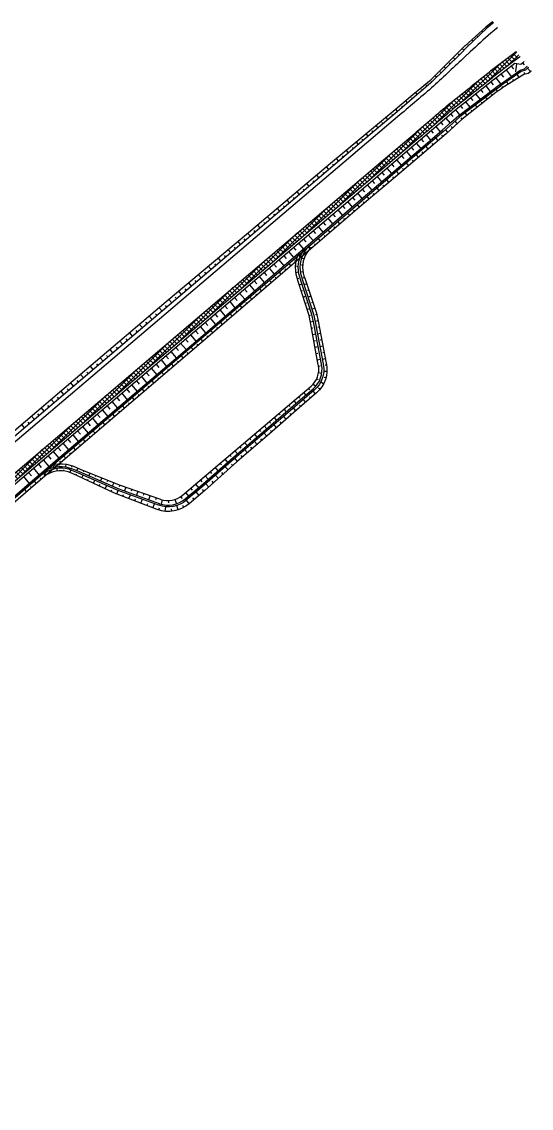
# Model space of a CAD drawing. Header units: metres. Extents: x 2302534 to 2308412, y 452340 to 454783.
# Drawn here: x 2308292.9 to 2308411.6, y 454530.3 to 454783.4 of the extents above; entities that cross this region are included whole.
import ezdxf

# ---------------------------------------------------------------- set-up
doc = ezdxf.new("R2010")
doc.units = ezdxf.units.M
doc.layers.add('АД_серый', color=250, linetype='Continuous')
doc.layers.add('ГП_АД том 3.2.6', color=250, linetype='Continuous', lineweight=40)

# ---------------------------------------------------------------- blocks, each defined once
blk = doc.blocks.new('АД 3.2.6')
at = {"layer": 'АД_серый'}
h = blk.add_hatch(dxfattribs=at)
h.set_pattern_fill('ANSI37', color=256, scale=0.25)
h.set_pattern_definition([(45, (-2306981.54755, -453219.10406), (-0.56126600757, 0.56126600757), []), (135, (-2306981.54755, -453219.10406), (-0.56126600757, -0.56126600757), [])])
edge = h.paths.add_edge_path()
edge.add_line((1447.45, 1552.31), (1448.99, 1553.5))
edge.add_line((1448.99, 1553.5), (1448.07, 1554.68))
edge.add_line((1448.07, 1554.68), (1446.52, 1553.48))
edge.add_arc((1539.26, 1427.4), 156.52, 126.3388, 128.5977)
edge.add_line((1441.62, 1549.73), (1440.29, 1548.66))
edge.add_line((1440.29, 1548.66), (1432.44, 1542.43))
edge.add_line((1432.44, 1542.43), (1424.53, 1535.68))
edge.add_line((1424.53, 1535.68), (1399.62, 1514.54))
edge.add_line((1399.62, 1514.54), (1338.63, 1462.78))
edge.add_line((1338.63, 1462.78), (1277.63, 1411.02))
edge.add_arc((2570.05, -111.7), 1997.25, 130.3233, 132.47511)
edge.add_line((1221.37, 1361.42), (1158.76, 1304.09))
edge.add_line((1158.76, 1304.09), (1121.88, 1270.33))
edge.add_line((1121.88, 1270.33), (1072.46, 1225.09))
edge.add_line((1072.46, 1225.09), (1074.58, 1224.99))
edge.add_line((1074.58, 1224.99), (1122.89, 1269.22))
edge.add_line((1122.89, 1269.22), (1159.77, 1302.99))
edge.add_line((1159.77, 1302.99), (1222.38, 1360.31))
edge.add_arc((2570.05, -111.7), 1995.75, 130.3233, 132.47511, ccw=False)
edge.add_line((1278.6, 1409.87), (1339.6, 1461.64))
edge.add_line((1339.6, 1461.64), (1400.59, 1513.4))
edge.add_line((1400.59, 1513.4), (1433.38, 1541.22))
edge.add_line((1433.38, 1541.22), (1441.27, 1547.53))
edge.add_line((1441.27, 1547.53), (1442.57, 1548.57))
edge.add_arc((1539.19, 1427.5), 154.9, 126.3155, 128.5929, ccw=False)
for p, q in [((1442.5, 1561.1, 138.74), (1442.31, 1561.34, 138.74)), ((1440.24, 1559.13, 138.74), (1439.96, 1559.42, 138.74)), ((1441.33, 1560.16, 138.74), (1441.22, 1560.3, 138.74)), ((1436.98, 1556.03, 138.74), (1436.81, 1556.21, 138.74)), ((1438.07, 1557.06, 138.74), (1437.75, 1557.4, 138.74)), ((1439.15, 1558.09, 138.74), (1439.01, 1558.25, 138.74)), ((1434.84, 1553.92, 138.74), (1434.65, 1554.12, 138.74)), ((1435.91, 1554.98, 138.74), (1435.53, 1555.35, 138.74)), ((1431.64, 1550.76, 138.74), (1431.26, 1551.14, 138.74)), ((1432.71, 1551.81, 138.74), (1432.52, 1552.01, 138.74)), ((1433.78, 1552.87, 138.74), (1433.39, 1553.25, 138.74)), ((1446.93, 1551.28, 143.12), (1447.43, 1550.61, 143.12)), ((1448.2, 1551.86, 143.12), (1447.94, 1549.95, 143.12)), ((1449.58, 1552.06, 143.12), (1449.99, 1551.53, 143.12)), ((1429.51, 1548.65, 138.74), (1429.13, 1549.03, 138.74)), ((1430.58, 1549.7, 138.74), (1430.39, 1549.89, 138.74)), ((1444.54, 1549.45, 143.12), (1445.11, 1548.71, 143.12)), ((1445.74, 1550.36, 143.12), (1446.9, 1548.84, 143.12)), ((1448.8, 1548.63, 138.81), (1448.34, 1549.36, 138.81)), ((1450.1, 1549.35, 138.81), (1450, 1549.79, 138.81)), ((1451.41, 1549.98, 138.81), (1450.73, 1550.76, 138.81)), ((1427.32, 1546.6, 138.74), (1426.97, 1547.01, 138.74)), ((1428.44, 1547.59, 138.74), (1428.26, 1547.78, 138.74)), ((1441, 1546.68, 143.12), (1442.07, 1545.34, 143.12)), ((1442.18, 1547.61, 143.12), (1442.72, 1546.93, 143.12)), ((1443.35, 1548.54, 143.12), (1444.45, 1547.11, 143.12)), ((1444.99, 1546.22, 138.81), (1444.82, 1546.49, 138.81)), ((1446.26, 1547.03, 138.81), (1445.88, 1547.63, 138.81)), ((1447.53, 1547.83, 138.81), (1447.32, 1548.16, 138.81)), ((1423.9, 1543.68, 138.74), (1423.71, 1543.9, 138.74)), ((1425.04, 1544.65, 138.74), (1424.68, 1545.08, 138.74)), ((1426.18, 1545.63, 138.74), (1426, 1545.83, 138.74)), ((1437.48, 1543.88, 143.12), (1437.98, 1543.25, 143.12)), ((1438.65, 1544.81, 143.12), (1439.68, 1543.52, 143.12)), ((1439.83, 1545.74, 143.12), (1440.35, 1545.09, 143.12)), ((1441.37, 1543.56, 138.81), (1441, 1544.03, 138.81)), ((1442.54, 1544.49, 138.81), (1442.37, 1544.72, 138.81)), ((1443.74, 1545.4, 138.81), (1443.43, 1545.87, 138.81)), ((1420.47, 1540.76, 138.74), (1420.07, 1541.23, 138.74)), ((1421.61, 1541.73, 138.74), (1421.42, 1541.96, 138.74)), ((1422.76, 1542.71, 138.74), (1422.38, 1543.15, 138.74)), ((1433.95, 1541.08, 143.12), (1434.9, 1539.89, 143.12)), ((1435.13, 1542.01, 143.12), (1435.61, 1541.41, 143.12)), ((1436.3, 1542.95, 143.12), (1437.29, 1541.71, 143.12)), ((1437.84, 1540.77, 138.81), (1437.63, 1541.03, 138.81)), ((1439.02, 1541.7, 138.81), (1438.61, 1542.21, 138.81)), ((1440.19, 1542.63, 138.81), (1440, 1542.87, 138.81)), ((1418.18, 1538.82, 138.74), (1417.77, 1539.31, 138.74)), ((1419.33, 1539.79, 138.74), (1419.12, 1540.03, 138.74)), ((1431.67, 1539.14, 143.12), (1432.68, 1537.96, 143.12)), ((1432.81, 1540.11, 143.12), (1433.31, 1539.53, 143.12)), ((1435.49, 1538.9, 138.81), (1435.26, 1539.19, 138.81)), ((1436.67, 1539.83, 138.81), (1436.22, 1540.39, 138.81)), ((1414.75, 1535.91, 138.74), (1414.53, 1536.17, 138.74)), ((1415.9, 1536.88, 138.74), (1415.46, 1537.39, 138.74)), ((1417.04, 1537.85, 138.74), (1416.83, 1538.1, 138.74)), ((1428.25, 1536.22, 143.12), (1428.76, 1535.61, 143.12)), ((1429.39, 1537.19, 143.12), (1430.42, 1535.98, 143.12)), ((1430.53, 1538.16, 143.12), (1431.04, 1537.56, 143.12)), ((1432.17, 1535.87, 138.81), (1431.61, 1536.48, 138.81)), ((1433.28, 1536.88, 138.81), (1433.01, 1537.18, 138.81)), ((1434.38, 1537.89, 138.81), (1433.86, 1538.46, 138.81)), ((1411.32, 1533, 138.74), (1410.85, 1533.56, 138.74)), ((1412.47, 1533.97, 138.74), (1412.23, 1534.24, 138.74)), ((1413.61, 1534.94, 138.74), (1413.15, 1535.47, 138.74)), ((1425.96, 1534.27, 143.12), (1426.48, 1533.66, 143.12)), ((1427.1, 1535.24, 143.12), (1428.14, 1534.03, 143.12)), ((1429.89, 1533.91, 138.81), (1429.36, 1534.55, 138.81)), ((1431.04, 1534.88, 138.81), (1430.77, 1535.2, 138.81)), ((1409.03, 1531.06, 138.74), (1408.54, 1531.64, 138.74)), ((1410.18, 1532.03, 138.74), (1409.94, 1532.31, 138.74)), ((1422.53, 1531.36, 143.12), (1423.57, 1530.13, 143.12)), ((1423.67, 1532.33, 143.12), (1424.19, 1531.72, 143.12)), ((1424.82, 1533.3, 143.12), (1425.85, 1532.08, 143.12)), ((1426.46, 1531, 138.81), (1426.2, 1531.31, 138.81)), ((1427.61, 1531.97, 138.81), (1427.08, 1532.6, 138.81)), ((1428.75, 1532.94, 138.81), (1428.48, 1533.26, 138.81)), ((1405.6, 1528.14, 138.74), (1405.34, 1528.45, 138.74)), ((1406.75, 1529.11, 138.74), (1406.24, 1529.72, 138.74)), ((1407.89, 1530.09, 138.74), (1407.64, 1530.38, 138.74)), ((1419.1, 1528.45, 143.12), (1419.62, 1527.83, 143.12)), ((1420.24, 1529.42, 143.12), (1421.29, 1528.19, 143.12)), ((1421.39, 1530.39, 143.12), (1421.91, 1529.77, 143.12)), ((1423.03, 1528.09, 138.81), (1422.51, 1528.7, 138.81)), ((1424.17, 1529.06, 138.81), (1423.91, 1529.37, 138.81)), ((1425.32, 1530.03, 138.81), (1424.79, 1530.65, 138.81)), ((1402.17, 1525.23, 138.74), (1401.64, 1525.86, 138.74)), ((1403.32, 1526.2, 138.74), (1403.05, 1526.51, 138.74)), ((1404.46, 1527.17, 138.74), (1403.93, 1527.79, 138.74)), ((1416.81, 1526.51, 143.12), (1417.34, 1525.89, 143.12)), ((1417.96, 1527.48, 143.12), (1419.01, 1526.24, 143.12)), ((1420.74, 1526.15, 138.81), (1420.23, 1526.76, 138.81)), ((1421.88, 1527.12, 138.81), (1421.63, 1527.43, 138.81)), ((1399.89, 1523.29, 138.74), (1399.35, 1523.92, 138.74)), ((1401.03, 1524.26, 138.74), (1400.76, 1524.57, 138.74)), ((1413.38, 1523.6, 143.12), (1414.44, 1522.34, 143.12)), ((1414.52, 1524.57, 143.12), (1415.05, 1523.94, 143.12)), ((1415.67, 1525.54, 143.12), (1416.72, 1524.29, 143.12)), ((1417.31, 1523.25, 138.81), (1417.06, 1523.54, 138.81)), ((1418.45, 1524.22, 138.81), (1417.95, 1524.81, 138.81)), ((1419.59, 1525.19, 138.81), (1419.34, 1525.48, 138.81)), ((1397.6, 1521.35, 138.74), (1397.06, 1521.98, 138.74)), ((1398.74, 1522.32, 138.74), (1398.47, 1522.64, 138.74)), ((1411.09, 1521.65, 143.12), (1412.16, 1520.4, 143.12)), ((1412.24, 1522.63, 143.12), (1412.77, 1522, 143.12)), ((1413.87, 1520.34, 138.81), (1413.38, 1520.91, 138.81)), ((1415.02, 1521.31, 138.81), (1414.77, 1521.6, 138.81)), ((1416.16, 1522.28, 138.81), (1415.67, 1522.86, 138.81)), ((1394.17, 1518.44, 138.74), (1393.9, 1518.76, 138.74)), ((1395.31, 1519.41, 138.74), (1394.77, 1520.05, 138.74)), ((1396.45, 1520.38, 138.74), (1396.18, 1520.7, 138.74)), ((1407.66, 1518.74, 143.12), (1408.2, 1518.1, 143.12)), ((1408.81, 1519.71, 143.12), (1409.88, 1518.44, 143.12)), ((1409.95, 1520.68, 143.12), (1410.49, 1520.05, 143.12)), ((1411.59, 1518.39, 138.81), (1411.1, 1518.96, 138.81)), ((1412.73, 1519.37, 138.81), (1412.48, 1519.66, 138.81)), ((1390.74, 1515.53, 138.74), (1390.19, 1516.17, 138.74)), ((1391.88, 1516.5, 138.74), (1391.61, 1516.82, 138.74)), ((1393.02, 1517.47, 138.74), (1392.48, 1518.11, 138.74)), ((1404.23, 1515.83, 143.12), (1405.33, 1514.54, 143.12)), ((1405.37, 1516.8, 143.12), (1405.92, 1516.16, 143.12)), ((1406.52, 1517.77, 143.12), (1407.61, 1516.49, 143.12)), ((1408.17, 1515.47, 138.81), (1407.93, 1515.75, 138.81)), ((1409.31, 1516.45, 138.81), (1408.82, 1517.01, 138.81)), ((1410.45, 1517.42, 138.81), (1410.2, 1517.7, 138.81)), ((1388.45, 1513.59, 138.74), (1387.9, 1514.24, 138.74)), ((1389.59, 1514.56, 138.74), (1389.32, 1514.88, 138.74)), ((1401.94, 1513.89, 143.12), (1403.05, 1512.58, 143.12)), ((1403.09, 1514.86, 143.12), (1403.64, 1514.21, 143.12)), ((1405.89, 1513.52, 138.81), (1405.65, 1513.8, 138.81)), ((1407.03, 1514.5, 138.81), (1406.55, 1515.05, 138.81)), ((1385.02, 1510.67, 138.74), (1384.74, 1511.01, 138.74)), ((1386.16, 1511.64, 138.74), (1385.6, 1512.3, 138.74)), ((1387.3, 1512.61, 138.74), (1387.03, 1512.94, 138.74)), ((1398.51, 1510.98, 143.12), (1399.08, 1510.31, 143.12)), ((1399.66, 1511.95, 143.12), (1400.78, 1510.63, 143.12)), ((1400.8, 1512.92, 143.12), (1401.36, 1512.26, 143.12)), ((1402.46, 1510.6, 138.81), (1402, 1511.15, 138.81)), ((1403.6, 1511.57, 138.81), (1403.37, 1511.85, 138.81)), ((1404.75, 1512.55, 138.81), (1404.27, 1513.1, 138.81)), ((1381.59, 1507.76, 138.74), (1381, 1508.45, 138.74)), ((1382.73, 1508.73, 138.74), (1382.44, 1509.07, 138.74)), ((1383.87, 1509.7, 138.74), (1383.3, 1510.38, 138.74)), ((1396.23, 1509.04, 143.12), (1396.79, 1508.37, 143.12)), ((1397.37, 1510.01, 143.12), (1398.5, 1508.67, 143.12)), ((1398.52, 1508.69, 141.03), (1398.68, 1508.57, 141.03)), ((1400.18, 1508.65, 138.81), (1399.72, 1509.19, 138.81)), ((1400.19, 1508.88), (1399.82, 1509.28)), ((1401.32, 1509.62, 138.81), (1401.09, 1509.9, 138.81)), ((1379.3, 1505.82, 138.74), (1378.7, 1506.53, 138.74)), ((1380.44, 1506.79, 138.74), (1380.15, 1507.14, 138.74)), ((1392.79, 1506.13, 143.12), (1393.95, 1504.76, 143.12)), ((1393.94, 1507.1, 143.12), (1394.51, 1506.42, 143.12)), ((1395.08, 1508.07, 143.12), (1396.23, 1506.72, 143.12)), ((1396.76, 1505.72, 138.81), (1396.53, 1505.99, 138.81)), ((1396.94, 1506.21, 141.03), (1397.54, 1506.1, 141.03)), ((1397.9, 1506.7, 138.81), (1397.44, 1507.24, 138.81)), ((1397.45, 1507.62, 141.03), (1397.72, 1507.5, 141.03)), ((1398.65, 1506.35, 139.56), (1398.08, 1506.52, 139.56)), ((1399.04, 1507.67, 138.81), (1398.81, 1507.94, 138.81)), ((1399.28, 1507.71, 139.56), (1399.02, 1507.85, 139.56)), ((1375.87, 1502.91, 138.74), (1375.55, 1503.28, 138.74)), ((1377.01, 1503.88, 138.74), (1376.39, 1504.61, 138.74)), ((1378.16, 1504.85, 138.74), (1377.85, 1505.21, 138.74)), ((1389.36, 1503.21, 143.12), (1389.95, 1502.52, 143.12)), ((1390.51, 1504.18, 143.12), (1391.67, 1502.81, 143.12)), ((1391.65, 1505.15, 143.12), (1392.23, 1504.47, 143.12)), ((1393.34, 1502.8, 138.81), (1392.89, 1503.33, 138.81)), ((1394.48, 1503.77, 138.81), (1394.26, 1504.04, 138.81)), ((1395.62, 1504.75, 138.81), (1395.17, 1505.28, 138.81)), ((1396.73, 1504.73, 141.03), (1397.03, 1504.71, 141.03)), ((1396.79, 1503.23, 141.03), (1397.41, 1503.32, 141.03)), ((1398.41, 1503.39, 139.56), (1397.81, 1503.3, 139.56)), ((1398.35, 1504.88, 139.56), (1398.06, 1504.9, 139.56)), ((1372.44, 1500, 138.74), (1371.79, 1500.76, 138.74)), ((1373.58, 1500.97, 138.74), (1373.26, 1501.35, 138.74)), ((1374.72, 1501.94, 138.74), (1374.09, 1502.69, 138.74)), ((1387.08, 1501.27, 143.12), (1387.67, 1500.58, 143.12)), ((1388.22, 1502.24, 143.12), (1389.4, 1500.86, 143.12)), ((1391.06, 1500.85, 138.81), (1390.61, 1501.37, 138.81)), ((1392.2, 1501.82, 138.81), (1391.98, 1502.09, 138.81)), ((1397.12, 1501.77, 141.03), (1397.42, 1501.87, 141.03)), ((1397.58, 1500.34, 141.03), (1398.19, 1500.54, 141.03)), ((1398.8, 1501.94, 139.56), (1398.5, 1501.85, 139.56)), ((1399.27, 1500.52, 139.56), (1398.68, 1500.32, 139.56)), ((1370.15, 1498.06, 138.74), (1369.48, 1498.84, 138.74)), ((1371.29, 1499.03, 138.74), (1370.96, 1499.41, 138.74)), ((1383.65, 1498.36, 143.12), (1384.84, 1496.95, 143.12)), ((1384.79, 1499.33, 143.12), (1385.39, 1498.63, 143.12)), ((1385.93, 1500.3, 143.12), (1387.12, 1498.9, 143.12)), ((1387.64, 1497.93, 138.81), (1387.42, 1498.18, 138.81)), ((1388.78, 1498.9, 138.81), (1388.34, 1499.42, 138.81)), ((1389.92, 1499.87, 138.81), (1389.7, 1500.14, 138.81)), ((1398.03, 1498.91, 141.03), (1398.34, 1499.01, 141.03)), ((1399.75, 1499.1, 139.56), (1399.45, 1499, 139.56)), ((1366.72, 1495.14, 138.74), (1366.38, 1495.55, 138.74)), ((1367.86, 1496.11, 138.74), (1367.18, 1496.92, 138.74)), ((1369.01, 1497.09, 138.74), (1368.67, 1497.48, 138.74)), ((1381.36, 1496.42, 143.12), (1382.57, 1494.99, 143.12)), ((1382.5, 1497.39, 143.12), (1383.1, 1496.68, 143.12)), ((1384.22, 1495, 138.81), (1383.79, 1495.51, 138.81)), ((1385.36, 1495.98, 138.81), (1385.14, 1496.23, 138.81)), ((1386.5, 1496.95, 138.81), (1386.06, 1497.47, 138.81)), ((1398.49, 1497.49, 141.03), (1399.12, 1497.69, 141.03)), ((1398.94, 1496.06, 141.03), (1399.26, 1496.16, 141.03)), ((1400.23, 1497.68, 139.56), (1399.61, 1497.47, 139.56)), ((1400.72, 1496.26, 139.56), (1400.4, 1496.15, 139.56)), ((1363.29, 1492.23, 138.74), (1362.61, 1493.04, 138.74)), ((1364.43, 1493.2, 138.74), (1364.09, 1493.61, 138.74)), ((1365.58, 1494.17, 138.74), (1364.89, 1494.98, 138.74)), ((1377.93, 1493.51, 143.12), (1378.54, 1492.79, 143.12)), ((1379.07, 1494.48, 143.12), (1380.29, 1493.04, 143.12)), ((1380.21, 1495.45, 143.12), (1380.82, 1494.73, 143.12)), ((1381.94, 1493.05, 138.81), (1381.51, 1493.56, 138.81)), ((1383.08, 1494.03, 138.81), (1382.87, 1494.28, 138.81)), ((1399.39, 1494.63, 141.03), (1400.05, 1494.83, 141.03)), ((1399.85, 1493.2, 141.03), (1400.19, 1493.26, 141.03)), ((1401.2, 1494.84, 139.56), (1400.55, 1494.62, 139.56)), ((1401.64, 1493.41, 139.56), (1401.3, 1493.33, 139.56)), ((1361, 1490.29, 138.74), (1360.32, 1491.09, 138.74)), ((1362.14, 1491.26, 138.74), (1361.8, 1491.66, 138.74)), ((1374.5, 1490.6, 143.12), (1375.74, 1489.13, 143.12)), ((1375.64, 1491.57, 143.12), (1376.26, 1490.84, 143.12)), ((1376.78, 1492.54, 143.12), (1378.02, 1491.09, 143.12)), ((1379.66, 1491.1, 138.81), (1379.23, 1491.6, 138.81)), ((1380.8, 1492.08, 138.81), (1380.59, 1492.33, 138.81)), ((1400.12, 1491.72, 141.03), (1400.83, 1491.85, 141.03)), ((1401.95, 1491.94, 139.56), (1401.25, 1491.79, 139.56)), ((1402.23, 1490.47, 139.56), (1401.88, 1490.4, 139.56)), ((1358.71, 1488.35, 138.74), (1358.04, 1489.15, 138.74)), ((1359.86, 1489.32, 138.74), (1359.52, 1489.72, 138.74)), ((1372.21, 1488.65, 143.12), (1373.46, 1487.18, 143.12)), ((1373.35, 1489.63, 143.12), (1373.98, 1488.89, 143.12)), ((1376.24, 1488.18, 138.81), (1376.03, 1488.42, 138.81)), ((1377.38, 1489.15, 138.81), (1376.96, 1489.65, 138.81)), ((1378.52, 1490.13, 138.81), (1378.31, 1490.38, 138.81)), ((1400.39, 1490.25, 141.03), (1400.75, 1490.31, 141.03)), ((1400.67, 1488.77, 141.03), (1401.39, 1488.9, 141.03)), ((1402.51, 1488.99, 139.56), (1401.81, 1488.86, 139.56)), ((1355.28, 1485.44, 138.74), (1354.95, 1485.84, 138.74)), ((1356.43, 1486.41, 138.74), (1355.75, 1487.2, 138.74)), ((1357.57, 1487.38, 138.74), (1357.23, 1487.78, 138.74)), ((1368.78, 1485.74, 143.12), (1369.41, 1485, 143.12)), ((1369.92, 1486.71, 143.12), (1371.18, 1485.23, 143.12)), ((1371.06, 1487.68, 143.12), (1371.69, 1486.95, 143.12)), ((1372.82, 1485.26, 138.81), (1372.4, 1485.75, 138.81)), ((1373.96, 1486.23, 138.81), (1373.75, 1486.47, 138.81)), ((1375.1, 1487.2, 138.81), (1374.68, 1487.7, 138.81)), ((1400.94, 1487.3, 141.03), (1401.3, 1487.36, 141.03)), ((1401.21, 1485.82, 141.03), (1401.95, 1485.96, 141.03)), ((1403.08, 1486.05, 139.56), (1402.36, 1485.91, 139.56)), ((1402.8, 1487.52, 139.56), (1402.44, 1487.45, 139.56)), ((1351.85, 1482.53, 138.74), (1351.18, 1483.32, 138.74)), ((1352.99, 1483.5, 138.74), (1352.66, 1483.89, 138.74)), ((1354.14, 1484.47, 138.74), (1353.47, 1485.26, 138.74)), ((1365.35, 1482.83, 143.12), (1366.61, 1481.34, 143.12)), ((1366.49, 1483.8, 143.12), (1367.12, 1483.06, 143.12)), ((1367.63, 1484.77, 143.12), (1368.9, 1483.29, 143.12)), ((1370.54, 1483.31, 138.81), (1370.12, 1483.8, 138.81)), ((1371.68, 1484.28, 138.81), (1371.47, 1484.53, 138.81)), ((1401.49, 1484.35, 141.03), (1401.86, 1484.41, 141.03)), ((1401.76, 1482.87, 141.03), (1402.51, 1483.01, 141.03)), ((1403.65, 1483.1, 139.56), (1402.92, 1482.96, 139.56)), ((1403.37, 1484.57, 139.56), (1403.01, 1484.5, 139.56)), ((1349.56, 1480.59, 138.74), (1348.9, 1481.37, 138.74)), ((1350.71, 1481.56, 138.74), (1350.37, 1481.95, 138.74)), ((1363.06, 1480.89, 143.12), (1364.33, 1479.39, 143.12)), ((1364.2, 1481.86, 143.12), (1364.84, 1481.11, 143.12)), ((1367.11, 1480.39, 138.81), (1366.9, 1480.64, 138.81)), ((1368.25, 1481.36, 138.81), (1367.83, 1481.86, 138.81)), ((1369.4, 1482.34, 138.81), (1369.19, 1482.58, 138.81)), ((1402.02, 1481.4, 141.03), (1402.4, 1481.44, 141.03)), ((1403.92, 1481.63, 139.56), (1403.55, 1481.58, 139.56)), ((1346.13, 1477.67, 138.74), (1345.8, 1478.07, 138.74)), ((1347.28, 1478.64, 138.74), (1346.61, 1479.43, 138.74)), ((1348.42, 1479.61, 138.74), (1348.09, 1480.01, 138.74)), ((1359.63, 1477.98, 143.12), (1360.27, 1477.23, 143.12)), ((1360.77, 1478.95, 143.12), (1362.05, 1477.45, 143.12)), ((1361.92, 1479.92, 143.12), (1362.55, 1479.17, 143.12)), ((1363.69, 1477.47, 138.81), (1363.27, 1477.96, 138.81)), ((1364.83, 1478.45, 138.81), (1364.62, 1478.69, 138.81)), ((1365.97, 1479.42, 138.81), (1365.55, 1479.91, 138.81)), ((1401.61, 1478.47, 141.03), (1401.97, 1478.31, 141.03)), ((1402.03, 1479.9, 141.03), (1402.8, 1479.79, 141.03)), ((1404, 1480.13, 139.56), (1403.25, 1480.13, 139.56)), ((1403.75, 1478.66, 139.56), (1403.38, 1478.76, 139.56)), ((1342.7, 1474.76, 138.74), (1342.04, 1475.55, 138.74)), ((1343.85, 1475.73, 138.74), (1343.51, 1476.12, 138.74)), ((1344.99, 1476.7, 138.74), (1344.32, 1477.49, 138.74)), ((1357.34, 1476.04, 143.12), (1357.98, 1475.28, 143.12)), ((1358.48, 1477.01, 143.12), (1359.76, 1475.5, 143.12)), ((1361.4, 1475.53, 138.81), (1360.99, 1476.02, 138.81)), ((1362.54, 1476.5, 138.81), (1362.34, 1476.74, 138.81)), ((1398.55, 1475.24, 141.03), (1399.07, 1474.62, 141.03)), ((1399.69, 1476.21, 141.03), (1399.95, 1475.9, 141.03)), ((1401.3, 1474.97, 139.56), (1400.79, 1475.56, 139.56)), ((1400.8, 1477.22, 141.03), (1401.42, 1476.72, 141.03)), ((1402.37, 1476.02, 139.56), (1402.06, 1476.26, 139.56)), ((1403.2, 1477.26, 139.56), (1402.54, 1477.65, 139.56)), ((1340.41, 1472.82, 138.74), (1339.75, 1473.6, 138.74)), ((1341.56, 1473.79, 138.74), (1341.23, 1474.18, 138.74)), ((1353.91, 1473.13, 143.12), (1355.2, 1471.61, 143.12)), ((1355.05, 1474.1, 143.12), (1355.7, 1473.34, 143.12)), ((1356.2, 1475.07, 143.12), (1357.48, 1473.55, 143.12)), ((1357.98, 1472.61, 138.81), (1357.77, 1472.85, 138.81)), ((1359.12, 1473.58, 138.81), (1358.7, 1474.07, 138.81)), ((1360.26, 1474.55, 138.81), (1360.05, 1474.8, 138.81)), ((1396.26, 1473.3, 141.03), (1396.8, 1472.67, 141.03)), ((1397.4, 1474.27, 141.03), (1397.67, 1473.96, 141.03)), ((1399.04, 1472.99, 139.56), (1398.51, 1473.61, 139.56)), ((1400.17, 1473.98, 139.56), (1399.91, 1474.28, 139.56)), ((1336.98, 1469.91, 138.74), (1336.65, 1470.3, 138.74)), ((1338.13, 1470.88, 138.74), (1337.46, 1471.66, 138.74)), ((1339.27, 1471.85, 138.74), (1338.94, 1472.24, 138.74)), ((1350.48, 1470.21, 143.12), (1351.13, 1469.45, 143.12)), ((1351.62, 1471.18, 143.12), (1352.92, 1469.66, 143.12)), ((1352.77, 1472.15, 143.12), (1353.41, 1471.39, 143.12)), ((1354.55, 1469.69, 138.81), (1354.14, 1470.18, 138.81)), ((1355.69, 1470.66, 138.81), (1355.49, 1470.91, 138.81)), ((1356.84, 1471.64, 138.81), (1356.42, 1472.12, 138.81)), ((1392.83, 1470.39, 141.03), (1393.1, 1470.06, 141.03)), ((1393.97, 1471.36, 141.03), (1394.52, 1470.71, 141.03)), ((1395.11, 1472.33, 141.03), (1395.39, 1472.01, 141.03)), ((1395.65, 1470.03, 139.56), (1395.37, 1470.35, 139.56)), ((1396.78, 1471.02, 139.56), (1396.23, 1471.65, 139.56)), ((1397.91, 1472.01, 139.56), (1397.64, 1472.32, 139.56)), ((1333.55, 1467, 138.74), (1332.89, 1467.78, 138.74)), ((1334.7, 1467.97, 138.74), (1334.36, 1468.36, 138.74)), ((1335.84, 1468.94, 138.74), (1335.18, 1469.72, 138.74)), ((1348.19, 1468.27, 143.12), (1348.84, 1467.51, 143.12)), ((1349.34, 1469.24, 143.12), (1350.63, 1467.71, 143.12)), ((1352.27, 1467.74, 138.81), (1351.85, 1468.23, 138.81)), ((1353.41, 1468.72, 138.81), (1353.2, 1468.96, 138.81)), ((1390.54, 1468.45, 141.03), (1390.82, 1468.11, 141.03)), ((1391.68, 1469.42, 141.03), (1392.25, 1468.75, 141.03)), ((1392.27, 1467.07, 139.56), (1391.68, 1467.74, 139.56)), ((1393.4, 1468.06, 139.56), (1393.11, 1468.39, 139.56)), ((1394.52, 1469.05, 139.56), (1393.96, 1469.7, 139.56)), ((1344.76, 1465.36, 143.12), (1346.07, 1463.82, 143.12)), ((1345.9, 1466.33, 143.12), (1346.56, 1465.56, 143.12)), ((1347.05, 1467.3, 143.12), (1348.35, 1465.77, 143.12)), ((1349.99, 1465.8, 138.81), (1349.57, 1466.28, 138.81)), ((1351.13, 1466.77, 138.81), (1350.92, 1467.01, 138.81)), ((1387.1, 1465.54, 141.03), (1387.69, 1464.84, 141.03)), ((1388.25, 1466.51, 141.03), (1388.54, 1466.16, 141.03)), ((1389.39, 1467.48, 141.03), (1389.97, 1466.79, 141.03)), ((1390, 1465.1, 139.56), (1389.41, 1465.79, 139.56)), ((1391.14, 1466.09, 139.56), (1390.84, 1466.42, 139.56)), ((1342.47, 1463.42, 143.12), (1343.78, 1461.87, 143.12)), ((1343.62, 1464.39, 143.12), (1344.27, 1463.62, 143.12)), ((1346.56, 1462.88, 138.81), (1346.36, 1463.12, 138.81)), ((1347.7, 1463.85, 138.81), (1347.29, 1464.34, 138.81)), ((1348.85, 1464.82, 138.81), (1348.64, 1465.07, 138.81)), ((1383.67, 1462.63, 141.03), (1383.97, 1462.28, 141.03)), ((1384.81, 1463.6, 141.03), (1385.41, 1462.89, 141.03)), ((1385.96, 1464.57, 141.03), (1386.26, 1464.22, 141.03)), ((1387.73, 1463.14, 139.56), (1387.13, 1463.84, 139.56)), ((1388.87, 1464.12, 139.56), (1388.57, 1464.47, 139.56)), ((1339.04, 1460.51, 143.12), (1339.7, 1459.73, 143.12)), ((1340.19, 1461.48, 143.12), (1341.5, 1459.93, 143.12)), ((1341.33, 1462.45, 143.12), (1341.99, 1461.68, 143.12)), ((1343.14, 1459.96, 138.81), (1342.72, 1460.44, 138.81)), ((1344.28, 1460.93, 138.81), (1344.07, 1461.17, 138.81)), ((1345.42, 1461.9, 138.81), (1345.01, 1462.39, 138.81)), ((1381.38, 1460.69, 141.03), (1381.69, 1460.33, 141.03)), ((1382.53, 1461.66, 141.03), (1383.13, 1460.94, 141.03)), ((1384.33, 1460.2, 139.56), (1384.02, 1460.56, 139.56)), ((1385.46, 1461.18, 139.56), (1384.85, 1461.89, 139.56)), ((1386.6, 1462.16, 139.56), (1386.29, 1462.51, 139.56)), ((1335.61, 1457.6, 143.12), (1336.94, 1456.03, 143.12)), ((1336.76, 1458.57, 143.12), (1337.42, 1457.79, 143.12)), ((1337.9, 1459.54, 143.12), (1339.22, 1457.98, 143.12)), ((1338.86, 1457.68), (1339, 1457.4)), ((1340.16, 1458.43, 141.03), (1340.3, 1457.82, 141.03)), ((1340.86, 1458.01, 138.81), (1340.44, 1458.5, 138.81)), ((1341.19, 1456.93, 139.56), (1341.12, 1457.56, 139.56)), ((1341.64, 1458.64, 141.03), (1341.64, 1458.33, 141.03)), ((1342, 1458.98, 138.81), (1341.79, 1459.23, 138.81)), ((1343.13, 1458.57, 141.03), (1343.07, 1457.94, 141.03)), ((1344.59, 1458.21, 141.03), (1344.48, 1457.9, 141.03)), ((1345.98, 1457.66, 141.03), (1345.74, 1457.06, 141.03)), ((1377.95, 1457.78, 141.03), (1378.6, 1457.01, 141.03)), ((1379.09, 1458.75, 141.03), (1379.41, 1458.38, 141.03)), ((1380.24, 1459.72, 141.03), (1380.86, 1458.98, 141.03)), ((1380.95, 1457.22, 139.56), (1380.3, 1457.96, 139.56)), ((1382.07, 1458.22, 139.56), (1381.75, 1458.58, 139.56)), ((1383.19, 1459.22, 139.56), (1382.57, 1459.94, 139.56)), ((1333.32, 1455.66, 143.12), (1334.66, 1454.08, 143.12)), ((1334.47, 1456.63, 143.12), (1335.13, 1455.84, 143.12)), ((1337.43, 1455.09, 138.81), (1337.22, 1455.33, 138.81)), ((1338.41, 1455.89, 139.56), (1338.05, 1456.39, 139.56)), ((1338.57, 1456.06, 138.81), (1338.16, 1456.55, 138.81)), ((1339.72, 1457.04, 138.81), (1339.51, 1457.28, 138.81)), ((1339.74, 1456.58, 139.56), (1339.64, 1456.87, 139.56)), ((1342.68, 1456.94, 139.56), (1342.72, 1457.25, 139.56)), ((1344.14, 1456.59, 139.56), (1344.35, 1457.19, 139.56)), ((1345.53, 1456.02, 139.56), (1345.65, 1456.32, 139.56)), ((1346.89, 1455.41, 139.56), (1347.18, 1456.01, 139.56)), ((1347.37, 1457.09, 141.03), (1347.25, 1456.78, 141.03)), ((1348.25, 1454.77, 139.56), (1348.4, 1455.09, 139.56)), ((1348.76, 1456.52, 141.03), (1348.49, 1455.87, 141.03)), ((1350.15, 1455.95, 141.03), (1350.01, 1455.61, 141.03)), ((1351.54, 1455.39, 141.03), (1351.24, 1454.67, 141.03)), ((1375.66, 1455.84, 141.03), (1376.34, 1455.04, 141.03)), ((1376.8, 1456.81, 141.03), (1377.14, 1456.42, 141.03)), ((1378.72, 1455.22, 139.56), (1378.03, 1455.99, 139.56)), ((1379.84, 1456.22, 139.56), (1379.5, 1456.6, 139.56)), ((1334.02, 1452.16, 138.81), (1333.6, 1452.64, 138.81)), ((1335.16, 1453.14, 138.81), (1334.95, 1453.38, 138.81)), ((1336.29, 1454.12, 138.81), (1335.87, 1454.6, 138.81)), ((1349.61, 1454.14, 139.56), (1349.93, 1454.81, 139.56)), ((1350.97, 1453.5, 139.56), (1351.14, 1453.86, 139.56)), ((1352.33, 1452.87, 139.56), (1352.68, 1453.61, 139.56)), ((1352.92, 1454.82, 141.03), (1352.77, 1454.44, 141.03)), ((1353.69, 1452.24, 139.56), (1353.87, 1452.62, 139.56)), ((1354.31, 1454.25, 141.03), (1353.99, 1453.47, 141.03)), ((1355.06, 1451.63, 139.56), (1355.39, 1452.45, 139.56)), ((1355.71, 1453.71, 141.03), (1355.56, 1453.29, 141.03)), ((1357.13, 1453.21, 141.03), (1356.83, 1452.35, 141.03)), ((1358.54, 1452.72, 141.03), (1358.39, 1452.28, 141.03)), ((1372.23, 1452.94, 141.03), (1372.57, 1452.52, 141.03)), ((1373.37, 1453.91, 141.03), (1374.07, 1453.08, 141.03)), ((1374.51, 1454.87, 141.03), (1374.86, 1454.46, 141.03)), ((1375.36, 1452.22, 139.56), (1375.01, 1452.64, 139.56)), ((1376.48, 1453.22, 139.56), (1375.77, 1454.01, 139.56)), ((1377.6, 1454.22, 139.56), (1377.25, 1454.61, 139.56)), ((1356.46, 1451.09, 139.56), (1356.63, 1451.51, 139.56)), ((1357.86, 1450.54, 139.56), (1358.2, 1451.42, 139.56)), ((1359.26, 1450, 139.56), (1359.43, 1450.45, 139.56)), ((1359.96, 1452.23, 141.03), (1359.64, 1451.32, 141.03)), ((1360.66, 1449.46, 139.56), (1361.02, 1450.38, 139.56)), ((1361.38, 1451.73, 141.03), (1361.21, 1451.27, 141.03)), ((1362.79, 1451.24, 141.03), (1362.46, 1450.28, 141.03)), ((1364.21, 1450.75, 141.03), (1364.04, 1450.25, 141.03)), ((1365.63, 1450.28, 141.03), (1365.35, 1449.25, 141.03)), ((1367.11, 1450.09, 141.03), (1367.11, 1449.56, 141.03)), ((1368.59, 1450.34, 141.03), (1368.98, 1449.35, 141.03)), ((1369.92, 1451.02, 141.03), (1370.24, 1450.59, 141.03)), ((1371.08, 1451.97, 141.03), (1371.78, 1451.14, 141.03)), ((1371.91, 1449.33, 139.56), (1371.28, 1450.2, 139.56)), ((1373.06, 1450.3, 139.56), (1372.72, 1450.71, 139.56)), ((1374.21, 1451.26, 139.56), (1373.52, 1452.09, 139.56)), ((1362.05, 1448.92, 139.56), (1362.24, 1449.39, 139.56)), ((1363.45, 1448.37, 139.56), (1363.83, 1449.35, 139.56)), ((1364.86, 1447.87, 139.56), (1365.01, 1448.38, 139.56)), ((1366.33, 1447.58, 139.56), (1366.49, 1448.63, 139.56)), ((1367.83, 1447.61, 139.56), (1367.77, 1448.14, 139.56)), ((1369.3, 1447.9, 139.56), (1369.04, 1448.94, 139.56)), ((1370.67, 1448.5, 139.56), (1370.41, 1448.97, 139.56))]:
    blk.add_line(p, q, dxfattribs=at)
at = {"layer": 'АД_серый', "linetype": 'Continuous', "flags": 128}
for points in [[(1442.65, 1561.6), (1442.5, 1561.49), (1441.83, 1560.99), (1441, 1560.36), (1436.19, 1555.98), (1436.16, 1555.95), (1434.96, 1554.81), (1427.86, 1547.77), (1426.08, 1546.26), (1424.05, 1544.55), (1419.93, 1541.11), (1412.11, 1534.6), (1404.84, 1528.56), (1385.75, 1512.42), (1366.56, 1496.4), (1347.52, 1480.2), (1328.46, 1464.02)], [(1442.83, 1561.37), (1442.69, 1561.25), (1442.03, 1560.73), (1441.23, 1560.07), (1436.53, 1555.59), (1436.5, 1555.56), (1435.32, 1554.39), (1428.21, 1547.36), (1426.43, 1545.84), (1424.41, 1544.12), (1420.33, 1540.64), (1412.57, 1534.06), (1405.37, 1527.94), (1386.3, 1511.77), (1367.24, 1495.59), (1348.18, 1479.41), (1329.12, 1463.24)], [(1322.48, 1446.45), (1334.62, 1456.76), (1353.68, 1472.93), (1372.74, 1489.11), (1391.8, 1505.28), (1410.87, 1521.46), (1418.07, 1527.58), (1425.83, 1534.16), (1429.93, 1537.65), (1431.96, 1539.39), (1433.74, 1540.91), (1441.6, 1547.15), (1442.9, 1548.19), (1442.93, 1548.22), (1447.77, 1551.92), (1449.15, 1551.73), (1449.77, 1552.2), (1449.92, 1552.31)], [(1323.88, 1444.81), (1335.95, 1455.19), (1354.97, 1471.41), (1373.99, 1487.63), (1392.96, 1503.92), (1411.93, 1520.2), (1419.12, 1526.34), (1426.86, 1532.94), (1430.96, 1536.45), (1432.97, 1538.21), (1434.73, 1539.76), (1442.73, 1545.84), (1444.07, 1546.84), (1444.1, 1546.86), (1449.03, 1550.34), (1450.01, 1550.65), (1450.59, 1551.16), (1450.73, 1551.28)], [(1450.97, 1550.97), (1450.83, 1550.84), (1450.25, 1550.33), (1449.28, 1550.03), (1444.37, 1546.56), (1444.33, 1546.53), (1442.99, 1545.54), (1434.99, 1539.45), (1433.23, 1537.9), (1431.22, 1536.14), (1427.12, 1532.64), (1419.38, 1526.03), (1412.19, 1519.9), (1393.22, 1503.61), (1374.25, 1487.33), (1355.23, 1471.11), (1336.21, 1454.89), (1324.14, 1444.51)], [(1451.61, 1550.15), (1451.47, 1550.03), (1450.89, 1549.53), (1449.86, 1549.3), (1444.78, 1546.09), (1444.74, 1546.06), (1443.35, 1545.13), (1435.47, 1538.89), (1433.74, 1537.3), (1431.77, 1535.5), (1427.65, 1532.01), (1419.89, 1525.43), (1412.68, 1519.33), (1393.67, 1503.08), (1374.67, 1486.83), (1355.64, 1470.62), (1336.62, 1454.4), (1324.56, 1444)], [(1337.54, 1456.55), (1338.13, 1456.93), (1338.44, 1457.1), (1339.17, 1457.46), (1339.94, 1457.73), (1340.74, 1457.92), (1341.55, 1458.01), (1342.37, 1458.01), (1343.18, 1457.92), (1343.98, 1457.74), (1344.75, 1457.47), (1346.3, 1456.83), (1354.95, 1453.05), (1355.52, 1452.83), (1364.91, 1449.38), (1364.96, 1449.36), (1365.73, 1449.15), (1366.52, 1449.03), (1367.32, 1449.02), (1368.12, 1449.12), (1368.89, 1449.31), (1369.63, 1449.61), (1370.33, 1449.99), (1370.98, 1450.47), (1374.61, 1453.54), (1382.15, 1460.11), (1389.75, 1466.6), (1397.33, 1473.13), (1400.8, 1476.1), (1401.36, 1476.64), (1401.84, 1477.25), (1402.23, 1477.92), (1402.53, 1478.63), (1402.74, 1479.37), (1402.85, 1480.14), (1402.86, 1480.91), (1402.76, 1481.67), (1402.73, 1481.84), (1400.86, 1491.67), (1400.52, 1493.41), (1397.93, 1501.32), (1397.68, 1502.11), (1397.47, 1502.88), (1397.35, 1503.67), (1397.32, 1504.48), (1397.38, 1505.28), (1397.53, 1506.07), (1397.76, 1506.84), (1398.08, 1507.58), (1398.47, 1508.28), (1398.94, 1508.93), (1399.46, 1509.49), (1399.74, 1509.73), (1399.81, 1509.79)], [(1400.01, 1509.44), (1399.73, 1509.2), (1399.25, 1508.68), (1398.81, 1508.06), (1398.43, 1507.4), (1398.14, 1506.7), (1397.92, 1505.97), (1397.78, 1505.22), (1397.72, 1504.47), (1397.75, 1503.71), (1397.86, 1502.96), (1398.06, 1502.23), (1398.31, 1501.44), (1400.9, 1493.53), (1401.26, 1491.74), (1403.12, 1481.91), (1403.16, 1481.74), (1403.26, 1480.93), (1403.25, 1480.1), (1403.13, 1479.29), (1402.91, 1478.49), (1402.59, 1477.74), (1402.17, 1477.03), (1401.65, 1476.38), (1401.06, 1475.8), (1397.59, 1472.82), (1390.01, 1466.3), (1382.41, 1459.8), (1374.87, 1453.23), (1371.24, 1450.17), (1370.55, 1449.66), (1369.81, 1449.25), (1369.01, 1448.93), (1368.19, 1448.72), (1367.34, 1448.62), (1366.49, 1448.63), (1365.65, 1448.75), (1364.83, 1448.98), (1364.78, 1449), (1355.39, 1452.45), (1354.82, 1452.67), (1346.15, 1456.46), (1344.6, 1457.1), (1343.87, 1457.36), (1343.12, 1457.53), (1342.35, 1457.61), (1341.58, 1457.61), (1340.81, 1457.52), (1340.06, 1457.35), (1339.33, 1457.09), (1338.63, 1456.75), (1338.32, 1456.58), (1337.77, 1456.22)], [(1400.73, 1509.12), (1400.3, 1508.95), (1400.08, 1508.81), (1399.7, 1508.31), (1399.3, 1507.74), (1398.96, 1507.14), (1398.69, 1506.49), (1398.49, 1505.83), (1398.37, 1505.14), (1398.33, 1504.45), (1398.36, 1503.76), (1398.46, 1503.08), (1398.64, 1502.41), (1398.9, 1501.63), (1401.57, 1493.74), (1401.96, 1491.87), (1403.85, 1482.05), (1403.89, 1481.88), (1404, 1480.97), (1404, 1480.04), (1403.88, 1479.13), (1403.63, 1478.24), (1403.27, 1477.38), (1402.8, 1476.58), (1402.23, 1475.85), (1401.57, 1475.2), (1398.12, 1472.19), (1390.6, 1465.61), (1383.02, 1459.08), (1375.57, 1452.4), (1371.93, 1449.35), (1371.13, 1448.76), (1370.27, 1448.28), (1369.34, 1447.91), (1368.38, 1447.67), (1367.4, 1447.56), (1366.41, 1447.57), (1365.43, 1447.71), (1364.48, 1447.98), (1364.43, 1448), (1355.1, 1451.61), (1354.53, 1451.84), (1345.9, 1455.87), (1344.35, 1456.51), (1343.69, 1456.74), (1343.01, 1456.9), (1342.32, 1456.98), (1341.62, 1456.98), (1340.92, 1456.9), (1340.23, 1456.75), (1339.57, 1456.52), (1338.94, 1456.21), (1338.62, 1456.04), (1338.15, 1455.7)], [(1339.54, 1458.25), (1339.77, 1458.33), (1340.63, 1458.54), (1341.51, 1458.64), (1342.4, 1458.65), (1343.29, 1458.55), (1344.15, 1458.36), (1344.99, 1458.07), (1346.54, 1457.43), (1355.23, 1453.87), (1355.81, 1453.67), (1365.26, 1450.38), (1365.31, 1450.36), (1365.95, 1450.19), (1366.6, 1450.1), (1367.26, 1450.09), (1367.92, 1450.17), (1368.56, 1450.33), (1369.17, 1450.57), (1369.75, 1450.9), (1370.28, 1451.29), (1373.91, 1454.36), (1381.54, 1460.83), (1389.17, 1467.29), (1396.8, 1473.76), (1400.29, 1476.71), (1400.77, 1477.18), (1401.19, 1477.7), (1401.53, 1478.28), (1401.8, 1478.89), (1401.98, 1479.54), (1402.08, 1480.2), (1402.09, 1480.87), (1402.01, 1481.53), (1401.98, 1481.7), (1400.16, 1491.54), (1399.85, 1493.2), (1397.33, 1501.13), (1397.08, 1501.92), (1396.86, 1502.76), (1396.74, 1503.62), (1396.71, 1504.49), (1396.78, 1505.36), (1396.94, 1506.21), (1397.2, 1507.05), (1397.55, 1507.84), (1397.55, 1507.86)]]:
    blk.add_lwpolyline(points, dxfattribs=at)
at = {"layer": 'АД_серый', "lineweight": 30, "flags": 128}
blk.add_lwpolyline([(1443.76, 1560.19), (1443.61, 1560.07), (1442.96, 1559.55), (1442.17, 1558.9, 0.009855), (1437.4, 1554.59), (1437.36, 1554.56), (1436.16, 1553.43, -0.001252), (1428.86, 1546.6, -0.001297), (1420.97, 1539.88), (1274.16, 1415.28, 0.009404), (1217.66, 1365.47), (1180.51, 1331.46)], format="xyb", dxfattribs=at)
at = {"layer": 'АД_серый'}
blk.add_lwpolyline([(59.06, 297.28), (1052.55, 1206.85), (1054.03, 1208.2), (1057.4, 1204.52), (1064.78, 1211.27), (1075.84, 1221.4), (1072.46, 1225.09), (1073.94, 1226.44), (1221.37, 1361.42, -0.009404), (1277.72, 1411.09), (1417.2, 1529.46), (1424.53, 1535.68, 0.001297), (1432.44, 1542.43, 0.001252), (1440.29, 1548.66), (1441.58, 1549.7), (1441.62, 1549.73, -0.009857), (1446.52, 1553.48), (1448.07, 1554.68)], format="xyb", dxfattribs=at)
at = {"layer": 'АД_серый', "flags": 128}
blk.add_lwpolyline([(1448.99, 1553.5), (1448.85, 1553.38), (1448.22, 1552.9), (1447.45, 1552.31, 0.009857), (1442.6, 1548.59), (1442.57, 1548.57), (1441.27, 1547.53, -0.001252), (1433.41, 1541.29, -0.001297), (1425.5, 1534.54), (1418.17, 1528.31), (1278.69, 1409.95, 0.009404), (1222.38, 1360.31), (1074.58, 1224.99), (1077.96, 1221.31), (1065.79, 1210.16), (1057.31, 1202.4), (1053.93, 1206.09), (60.07, 296.18, 0.03779), (-4.06, 227.87), (-26.79, 199.67, -0.037789), (-91.8, 130.43), (-211.22, 21.1), (-212.23, 22.21)], format="xyb", dxfattribs=at)

msp = doc.modelspace()

# ---------------------------------------------------------------- block references
at = {"layer": 'ГП_АД том 3.2.6'}
msp.add_blockref('АД 3.2.6', (2306959.994, 453221.76), dxfattribs=at)

doc.saveas('drawing.dxf')
